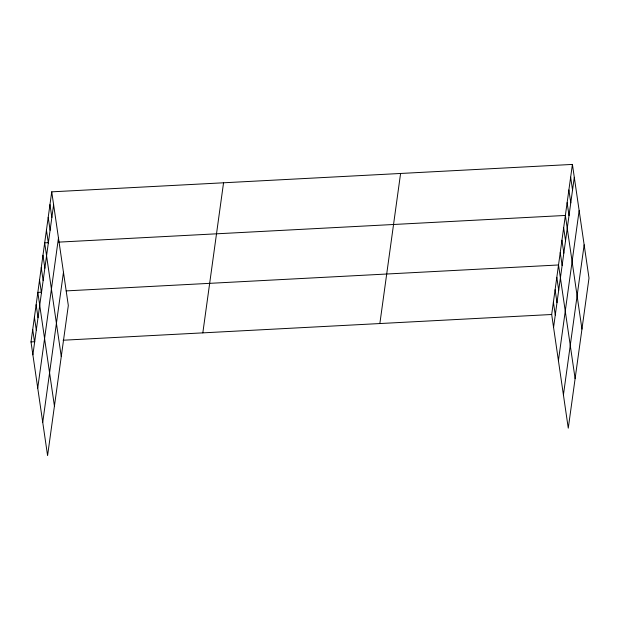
<?xml version="1.0" encoding="UTF-8"?>
<svg xmlns="http://www.w3.org/2000/svg" width="620" height="620" viewBox="0 0 620 620"><rect width="100%" height="100%" fill="white"/><g stroke="black" fill="none" stroke-linecap="round" stroke-linejoin="round"><path stroke-width="0.93" d="M51.731 191.836L68.316 305.505L47.585 455.584L31 341.915L51.731 191.836L572.415 164.416L589 278.086L568.269 428.164L551.684 314.495L572.415 164.416M32.883 354.826L53.615 204.747M37.735 388.074L58.466 237.995M42.733 422.336L63.465 272.25M202.825 332.87L223.556 182.784M379.858 323.547L400.59 173.46M553.567 327.406L574.298 177.328M558.418 360.662L579.15 210.575M563.417 394.917L584.149 244.838M48.461 242.66L44.679 242.862L61.264 356.531M58.846 242.118L565.37 215.442L581.955 329.112M41.618 292.19L37.843 292.392L54.421 406.054M66.162 290.896L558.527 264.972L575.112 378.642M31 341.915L34.774 341.721M63.101 340.225L551.684 314.495M570.656 177.173L572.539 190.084M568.896 189.929L570.78 202.841M567.13 202.686L569.013 215.597M563.658 227.827L565.541 240.738M561.952 240.211L563.836 253.115M560.24 252.588L562.123 265.5M556.814 277.349L558.705 290.261M555.109 289.734L556.993 302.645M553.396 302.118L555.28 315.03M49.972 204.592L51.855 217.504M48.205 217.349L50.088 230.26M46.446 230.105L48.329 243.017M42.974 255.246L44.857 268.158M41.261 267.623L43.144 280.535M39.548 280.007L41.431 292.919M36.13 304.769L38.014 317.68M34.418 317.153L36.301 330.065M32.713 329.538L34.596 342.442"/></g></svg>
